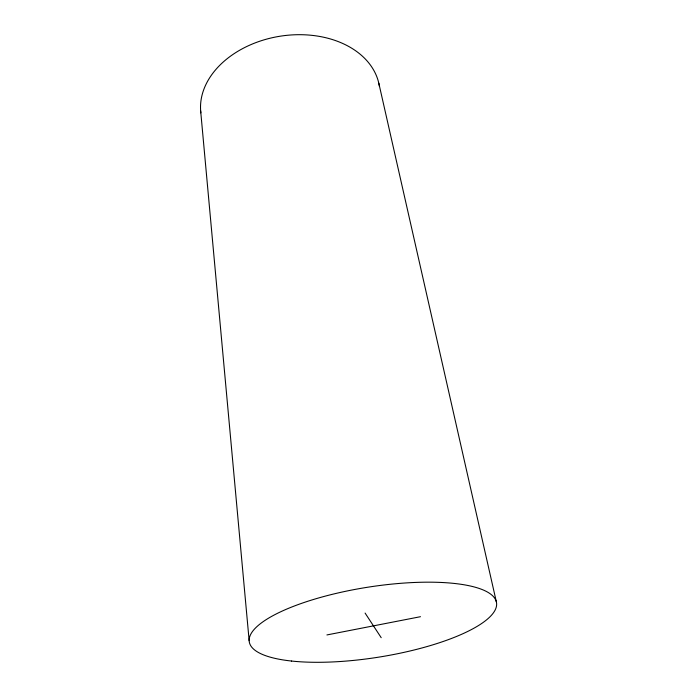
<?xml version="1.0" encoding="UTF-8"?>
<svg xmlns="http://www.w3.org/2000/svg" width="697" height="697" viewBox="0 0 697 697"><rect width="100%" height="100%" fill="white"/><g stroke="black" fill="none" stroke-linecap="round" stroke-linejoin="round"><path stroke-width="1.05" d="M326.91 634.941L420.483 616.697M365.089 613.064L381.198 637.685M378.811 83.231L496.36 601.894M200.64 110.753L249.151 640.674M200.841 112.879A90.288 65.187 -9 0 1 281.274 36.035A90.288 65.187 -9 0 1 379.429 86.367M291.555 661.044A125.164 35.39 -9 0 0 494.33 611.461A125.164 35.39 -9 0 0 332.783 594.21A125.164 35.39 -9 0 0 291.555 661.044"/></g></svg>
